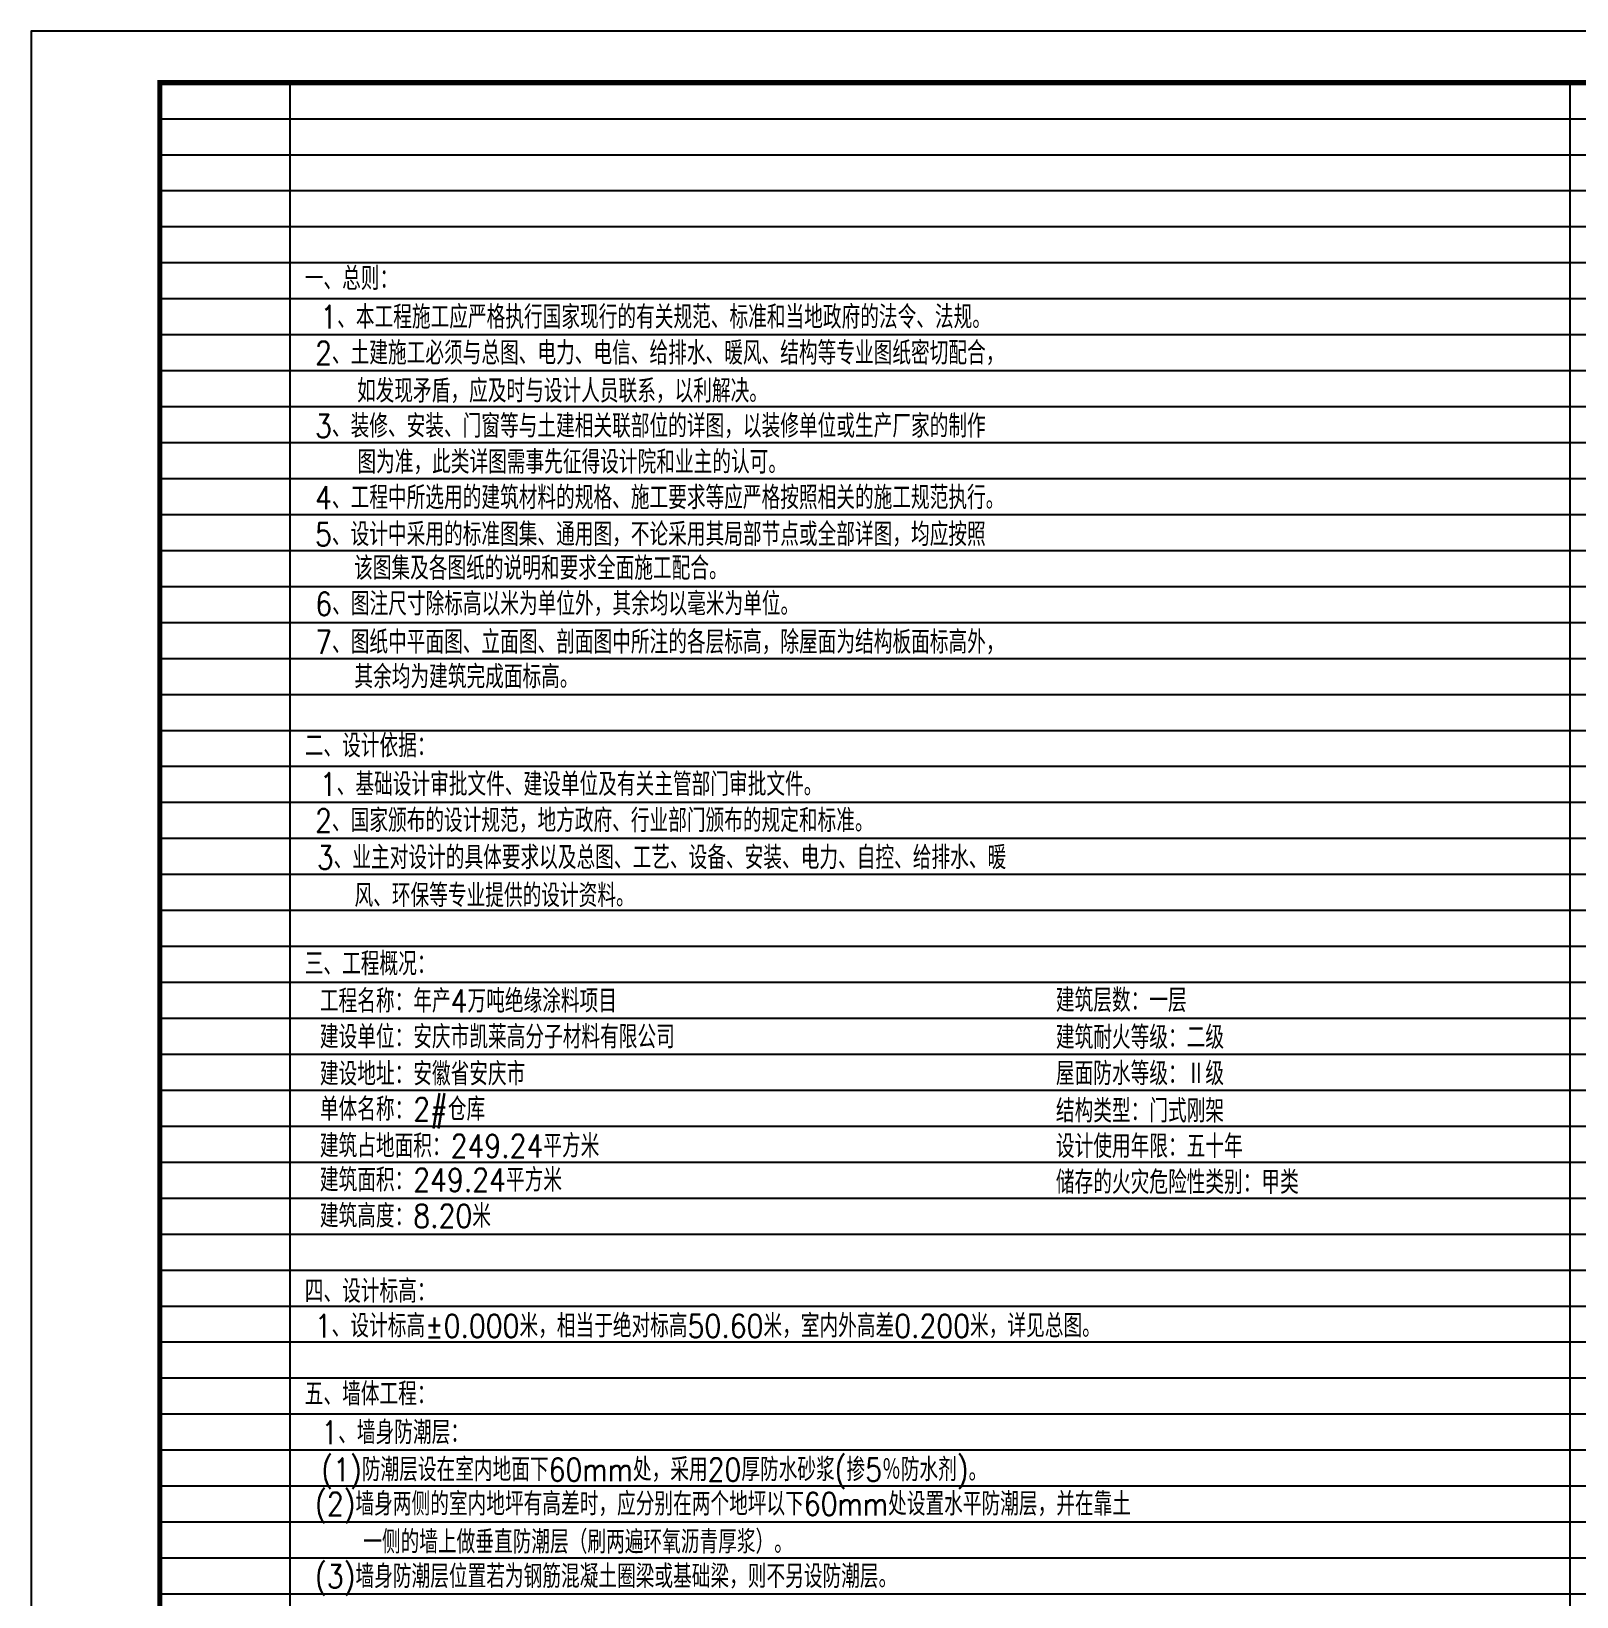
# Model space of a CAD drawing. Extents: x 4554681 to 4680693, y -485691 to -238770.
# Drawn here: x 4588255 to 4618316, y -330839 to -300384 of the extents above; entities that cross this region are included whole.
import ezdxf

# ---------------------------------------------------------------- set-up
doc = ezdxf.new("R2010")
doc.units = 0
doc.header["$LTSCALE"] = 1000
doc.header["$MEASUREMENT"] = 0
doc.layers.get('0').update_dxf_attribs({"linetype": 'CONTINUOUS'})
doc.layers.add('PUB_TITLE', color=4, linetype='CONTINUOUS')
doc.layers.add('图层线', color=8, linetype='CONTINUOUS')
doc.styles.add('HZ1', font='txt.shx', dxfattribs={"bigfont": 'hzdx.shx'})

msp = doc.modelspace()

# ---------------------------------------------------------------- linework, layer by layer
at = {"layer": 'PUB_TITLE'}
msp.add_lwpolyline([(4588254.8, -359783.9), (4672354.8, -359783.9), (4672354.8, -300383.9), (4588254.8, -300383.9)], close=True, dxfattribs=at)
at = {"layer": 'PUB_TITLE', "const_width": 100}
msp.add_lwpolyline([(4590754.8, -358783.9), (4671354.8, -358783.9), (4671354.8, -301383.9), (4590754.8, -301383.9)], close=True, dxfattribs=at)
at = {"layer": '图层线'}
for p, q in [((4590754.8, -301383.9), (4671354.8, -301383.9)), ((4593288.3, -358783.9), (4593288.3, -301383.9)), ((4618186, -358783.9), (4618186, -301383.9)), ((4590754.8, -302083.9), (4671354.8, -302083.9)), ((4590754.8, -302783.9), (4671354.8, -302783.9)), ((4590754.8, -303483.9), (4671354.8, -303483.9)), ((4590754.8, -304183.9), (4671354.8, -304183.9)), ((4590754.8, -304883.9), (4671354.8, -304883.9)), ((4590754.8, -305583.9), (4671354.8, -305583.9)), ((4590754.8, -306283.9), (4671354.8, -306283.9)), ((4590754.8, -306983.9), (4671354.8, -306983.9)), ((4590754.8, -307683.9), (4671354.8, -307683.9)), ((4590754.8, -308383.9), (4671354.8, -308383.9)), ((4590754.8, -309083.9), (4671354.8, -309083.9)), ((4590754.8, -309783.9), (4671354.8, -309783.9)), ((4590754.8, -310483.9), (4671354.8, -310483.9)), ((4590754.8, -311183.9), (4671354.8, -311183.9)), ((4590754.8, -311883.9), (4671354.8, -311883.9)), ((4590754.8, -312583.9), (4671354.8, -312583.9)), ((4590754.8, -313283.9), (4671354.8, -313283.9)), ((4590754.8, -313983.9), (4671354.8, -313983.9)), ((4590754.8, -314683.9), (4671354.8, -314683.9)), ((4590754.8, -315383.9), (4671354.8, -315383.9)), ((4590754.8, -316083.9), (4671354.8, -316083.9)), ((4590754.8, -316783.9), (4671354.8, -316783.9)), ((4590754.8, -317483.9), (4671354.8, -317483.9)), ((4590754.8, -318183.9), (4671354.8, -318183.9)), ((4590754.8, -318883.9), (4671354.8, -318883.9)), ((4590754.8, -319583.9), (4671354.8, -319583.9)), ((4590754.8, -320283.9), (4671354.8, -320283.9)), ((4590754.8, -320983.9), (4671354.8, -320983.9)), ((4590754.8, -321683.9), (4671354.8, -321683.9)), ((4590754.8, -322383.9), (4671354.8, -322383.9)), ((4590754.8, -323083.9), (4671354.8, -323083.9)), ((4590754.8, -323783.9), (4671354.8, -323783.9)), ((4590754.8, -324483.9), (4671354.8, -324483.9)), ((4590754.8, -325183.9), (4671354.8, -325183.9)), ((4590754.8, -325883.9), (4671354.8, -325883.9)), ((4590754.8, -326583.9), (4671354.8, -326583.9)), ((4590754.8, -327283.9), (4671354.8, -327283.9)), ((4590754.8, -327983.9), (4671354.8, -327983.9)), ((4590754.8, -328683.9), (4671354.8, -328683.9)), ((4590754.8, -329383.9), (4671354.8, -329383.9)), ((4590754.8, -330083.9), (4671354.8, -330083.9)), ((4590754.8, -330783.9), (4671354.8, -330783.9))]:
    msp.add_line(p, q, dxfattribs=at)

# ---------------------------------------------------------------- texts
at = {"color": 6, "style": 'HZ1', "width": 0.85}
for s, p in [('一、总则：', (4593574.5, -305418.2)), ('二、设计依据：', (4593574.5, -314509.1)), ('三、工程概况：', (4593574.5, -318750.3)), ('四、设计标高：', (4593574.5, -325120.8)), ('五、墙体工程：', (4593574.5, -327120.3))]:
    msp.add_text(s, height=450, dxfattribs=at).set_placement(p)
at = {"color": 4, "style": 'HZ1', "width": 0.85}
for s, p in [('1、本工程施工应严格执行国家现行的有关规范、标准和当地政府的法令、法规。', (4593876.9, -306168.2)), ('2、土建施工必须与总图、电力、电信、给排水、暖风、结构等专业图纸密切配合，', (4593774.5, -306867.8)), ('如发现矛盾，应及时与设计人员联系，以利解决。', (4594590.5, -307605.9)), ('3、装修、安装、门窗等与土建相关联部位的详图，以装修单位或生产厂家的制作', (4593774.5, -308289.4)), ('图为准，此类详图需事先征得设计院和业主的认可。', (4594597.7, -308990.2)), ('4、工程中所选用的建筑材料的规格、施工要求等应严格按照相关的施工规范执行。', (4593774.5, -309681.6)), ('5、设计中采用的标准图集、通用图，不论采用其局部节点或全部详图，均应按照', (4593774.5, -310396.5)), ('该图集及各图纸的说明和要求全面施工配合。', (4594533.9, -311055.2)), ('6、图注尺寸除标高以米为单位外，其余均以毫米为单位。', (4593779.8, -311748.5)), ('7、图纸中平面图、立面图、剖面图中所注的各层标高，除屋面为结构板面标高外，', (4593776.7, -312493.2)), ('其余均为建筑完成面标高。', (4594539.9, -313167.2)), ('1、基础设计审批文件、建设单位及有关主管部门审批文件。', (4593868, -315259.1)), ('2、国家颁布的设计规范，地方政府、行业部门颁布的规定和标准。', (4593774.5, -315964.1)), ('3、业主对设计的具体要求以及总图、工艺、设备、安装、电力、自控、给排水、暖', (4593809, -316684)), ('风、环保等专业提供的设计资料。', (4594541.4, -317422.1)), ('工程名称：年产4万吨绝缘涂料项目', (4593868, -319475.9)), ('建筑层数：一层', (4608185.8, -319462.7)), ('建设单位：安庆市凯莱高分子材料有限公司', (4593868, -320174.1)), ('建筑耐火等级：二级', (4608185.8, -320182.4)), ('屋面防水等级：Ⅱ级', (4608185.8, -320886.8)), ('建设地址：安徽省安庆市', (4593868, -320893.2)), ('单体名称：2#仓库', (4593868, -321580.9)), ('结构类型：门式刚架', (4608185.8, -321613)), ('建筑占地面积：249.24平方米', (4593868, -322294.6)), ('设计使用年限：五十年', (4608185.8, -322302.3)), ('建筑面积：249.24平方米', (4593868, -322957.6)), ('储存的火灾危险性类别：甲类', (4608185.8, -323002.3)), ('建筑高度：8.20米', (4593868, -323656.9)), ('1、设计标高%%P0.000米，相当于绝对标高50.60米，室内外高差0.200米，详见总图。', (4593770, -325796)), ('1、墙身防潮层：', (4593897.5, -327870.3)), ('(1)防潮层设在室内地面下60mm处，采用20厚防水砂浆(掺5％防水剂)。', (4593897.5, -328591.8)), ('(2)墙身两侧的室内地坪有高差时，应分别在两个地坪以下60mm处设置水平防潮层，并在靠土', (4593774.5, -329259.9)), ('一侧的墙上做垂直防潮层（刷两遍环氧沥青厚浆）。', (4594711.5, -329999.2)), ('(3)墙身防潮层位置若为钢筋混凝土圈梁或基础梁，则不另设防潮层。', (4593774.5, -330668.9))]:
    msp.add_text(s, height=450, dxfattribs=at).set_placement(p)

doc.saveas('drawing.dxf')
